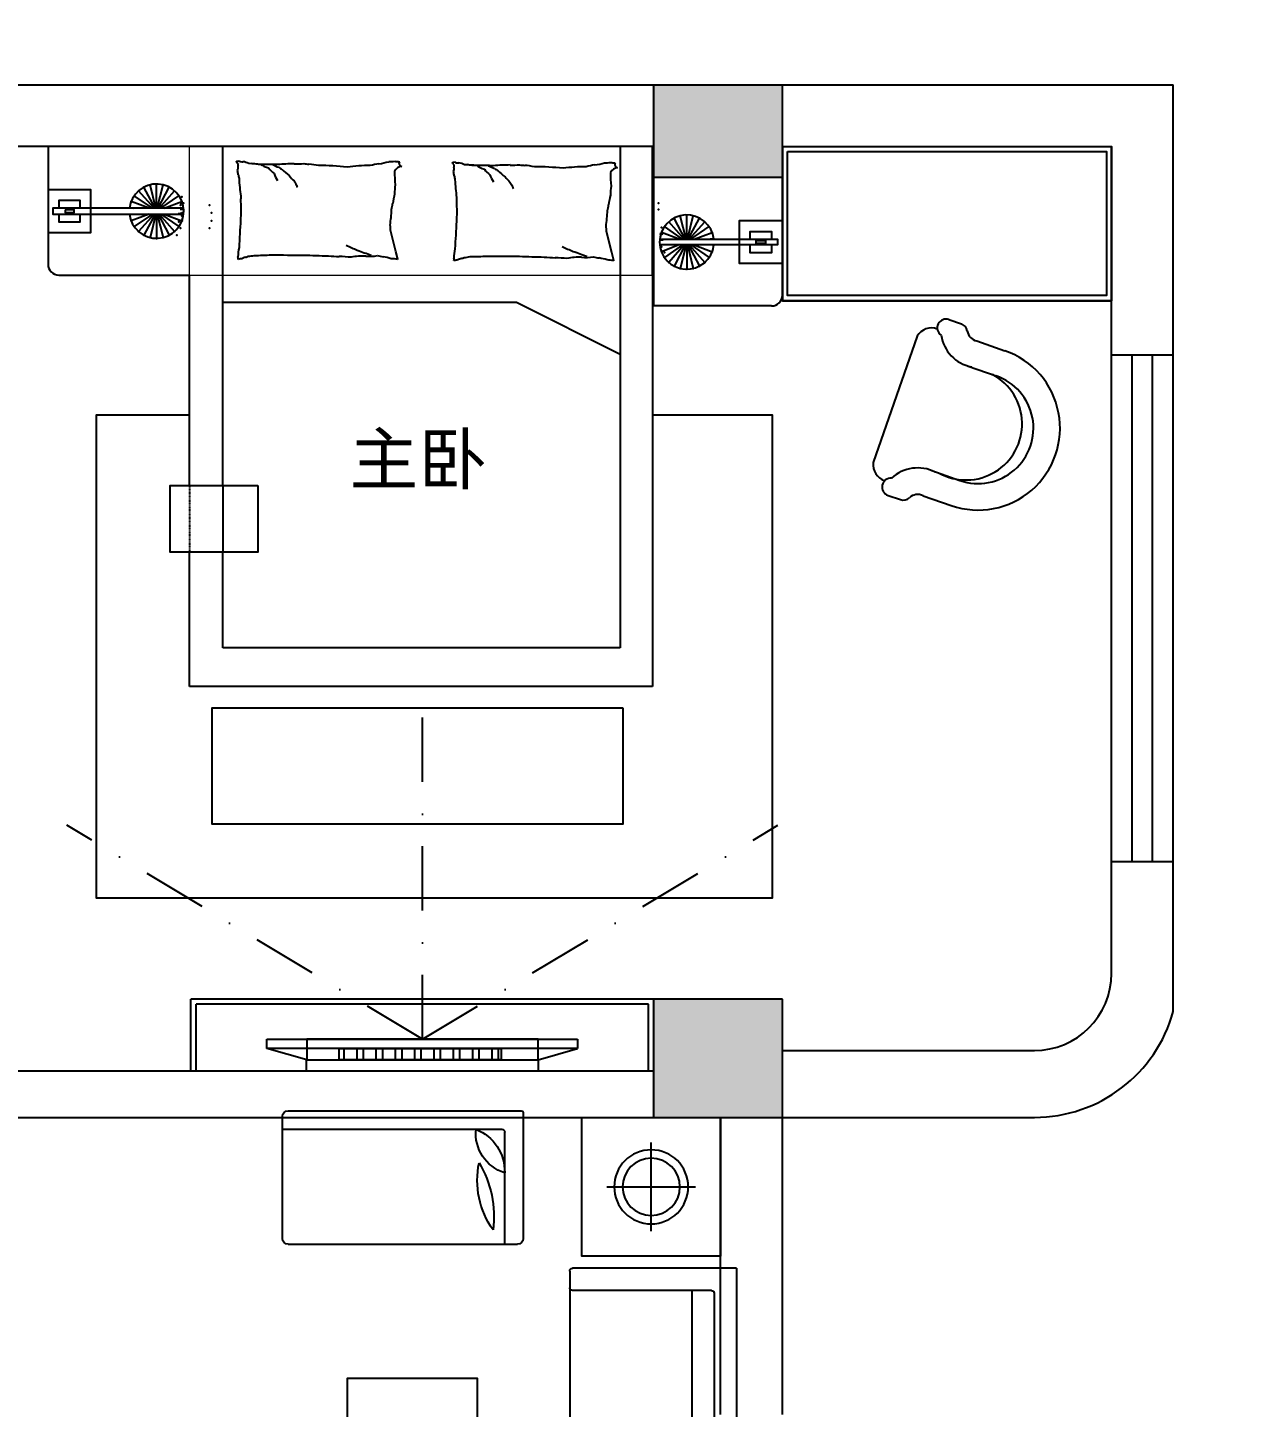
# Model space of a CAD drawing. Header units: millimetres. Extents: x 39175 to 443077, y -41362 to 75939.
# Drawn here: x 326671 to 331399, y -28699 to -23334 of the extents above; entities that cross this region are included whole.
import ezdxf
from ezdxf.enums import TextEntityAlignment as Align

# ---------------------------------------------------------------- set-up
doc = ezdxf.new("R2010")
doc.units = ezdxf.units.MM
for name, pattern in [('DASH', [0.35, 0.25, -0.1]), ('DASHDOT', [1, 0.5, -0.25, 0, -0.25]), ('HIDDEN2', [0.1875, 0.125, -0.0625])]:
    doc.linetypes.add(name, pattern=pattern)
for name, color, linetype in [('016-P平面家具', 51, 'Continuous'), ('COLUMN', 7, 'Continuous'), ('FU', 3, 'Continuous'), ('FUR', 2, 'Continuous'), ('墙体', 7, 'Continuous'), ('阿拉1', 8, 'Continuous')]:
    doc.layers.add(name, color=color, linetype=linetype)
doc.layers.add('fur家具', color=4, linetype='Continuous', lineweight=18)
doc.styles.add('ar', font='arial.ttf')
doc.styles.get("Standard").update_dxf_attribs({"font": ''})
doc.styles.get('Standard').set_extended_font_data('NSimSun')
doc.dimstyles.new('ISO-25', dxfattribs={"dimtxt": 220, "dimasz": 50, "dimexe": 50, "dimexo": 0.625, "dimtad": 2, "dimdec": 0, "dimtxsty": 'Standard', "dimblk": 'ARCHTICK', "dimcen": 2.5, "dimdle": 50, "dimclrd": 251, "dimclre": 251, "dimclrt": 51, "dimadec": 0, "dimazin": 0, "dimtfac": 1, "dimtdec": 0, "dimtix": 1, "dimtmove": 2, "dimatfit": 3, "dimfxl": 500, "dimfxlon": 1, "dimarcsym": 0})

# ---------------------------------------------------------------- blocks, each defined once
blk = doc.blocks.new('_ArchTick')
at = {"color": 0, "linetype": 'ByBlock', "const_width": 0.15}
blk.add_lwpolyline([(-0.5, -0.5), (0.5, 0.5)], dxfattribs=at)
blk = doc.blocks.new('*D256')
at = {"color": 251, "lineweight": -2, "transparency": 16777216}
for p, q in [((332182.4, -27571.3), (332732.4, -27571.3)), ((332682.4, -32381.3), (332682.4, -27521.3)), ((332182.4, -32331.3), (332732.4, -32331.3))]:
    blk.add_line(p, q, dxfattribs=at)
at = {"layer": 'Defpoints', "color": 0, "transparency": 16777216}
for p in [(329606.3, -27571.3), (332682.4, -27571.3), (329096.3, -32331.3)]:
    blk.add_point(p, dxfattribs=at)
at = {"color": 251, "lineweight": -2, "transparency": 16777216, "xscale": 50, "yscale": 50, "zscale": 50}
for p, rotation in [((332682.4, -27571.3), 90), ((332682.4, -32331.3), 270)]:
    blk.add_blockref('_ArchTick', p, dxfattribs=dict(at, rotation=rotation))
at = {"color": 51, "transparency": 16777216, "insert": (332793, -29951.3), "char_height": 220, "attachment_point": 5, "rotation": 90}
blk.add_mtext('4760', dxfattribs=at)
blk = doc.blocks.new('*D257')
at = {"color": 251, "lineweight": -2, "transparency": 16777216}
for p, q in [((332682.4, -27391.3), (332682.4, -27341.3)), ((332182.4, -27391.3), (332732.4, -27391.3)), ((332682.4, -27391.3), (332682.4, -27571.3)), ((332182.4, -27571.3), (332732.4, -27571.3)), ((332682.4, -27571.3), (332682.4, -27621.3))]:
    blk.add_line(p, q, dxfattribs=at)
at = {"layer": 'Defpoints', "color": 0, "transparency": 16777216}
for p in [(329106.3, -27391.3), (329606.3, -27571.3), (332682.4, -27571.3)]:
    blk.add_point(p, dxfattribs=at)
at = {"color": 251, "lineweight": -2, "transparency": 16777216, "xscale": 50, "yscale": 50, "zscale": 50}
for p, rotation in [((332682.4, -27391.3), 270), ((332682.4, -27571.3), 90)]:
    blk.add_blockref('_ArchTick', p, dxfattribs=dict(at, rotation=rotation))
at = {"color": 51, "transparency": 16777216, "insert": (332793, -27481.3), "char_height": 220, "attachment_point": 5, "rotation": 90}
blk.add_mtext('180', dxfattribs=at)
blk = doc.blocks.new('*D258')
at = {"color": 251, "lineweight": -2, "transparency": 16777216}
for p, q in [((332442.4, -27441.3), (332442.4, -23746.3)), ((331942.4, -23796.3), (332492.4, -23796.3)), ((331942.4, -27391.3), (332492.4, -27391.3))]:
    blk.add_line(p, q, dxfattribs=at)
at = {"layer": 'Defpoints', "color": 0, "transparency": 16777216}
for p in [(329106.3, -23796.3), (332442.4, -23796.3), (329106.3, -27391.3)]:
    blk.add_point(p, dxfattribs=at)
at = {"color": 251, "lineweight": -2, "transparency": 16777216, "xscale": 50, "yscale": 50, "zscale": 50}
for p, rotation in [((332442.4, -23796.3), 90), ((332442.4, -27391.3), 270)]:
    blk.add_blockref('_ArchTick', p, dxfattribs=dict(at, rotation=rotation))
at = {"color": 51, "transparency": 16777216, "insert": (332553, -25593.8), "char_height": 220, "attachment_point": 5, "rotation": 90}
blk.add_mtext('3595', dxfattribs=at)
blk = doc.blocks.new('*D259')
at = {"color": 251, "lineweight": -2, "transparency": 16777216}
for p, q in [((332442.4, -23556.3), (332442.4, -23506.3)), ((331942.4, -23556.3), (332492.4, -23556.3)), ((332442.4, -23796.3), (332442.4, -23556.3)), ((331942.4, -23796.3), (332492.4, -23796.3)), ((332442.4, -23796.3), (332442.4, -23846.3))]:
    blk.add_line(p, q, dxfattribs=at)
at = {"layer": 'Defpoints', "color": 0, "transparency": 16777216}
for p in [(331126.3, -23556.3), (332442.4, -23556.3), (329106.3, -23796.3)]:
    blk.add_point(p, dxfattribs=at)
at = {"color": 251, "lineweight": -2, "transparency": 16777216, "xscale": 50, "yscale": 50, "zscale": 50}
for p, rotation in [((332442.4, -23556.3), 270), ((332442.4, -23796.3), 90)]:
    blk.add_blockref('_ArchTick', p, dxfattribs=dict(at, rotation=rotation))
at = {"color": 51, "transparency": 16777216, "insert": (332553, -23676.3), "char_height": 220, "attachment_point": 5, "rotation": 90}
blk.add_mtext('240', dxfattribs=at)
blk = doc.blocks.new('*D265')
at = {"color": 251, "lineweight": -2, "transparency": 16777216}
for p, q in [((325991.3, -22429.5), (325991.3, -21879.5)), ((330886.3, -22429.5), (330886.3, -21879.5)), ((330936.3, -21929.5), (325941.3, -21929.5))]:
    blk.add_line(p, q, dxfattribs=at)
at = {"layer": 'Defpoints', "color": 0, "transparency": 16777216}
for p in [(325991.3, -21929.5), (325991.3, -23796.3), (330886.3, -23796.3)]:
    blk.add_point(p, dxfattribs=at)
at = {"color": 251, "lineweight": -2, "transparency": 16777216, "xscale": 50, "yscale": 50, "zscale": 50, "rotation": 180}
blk.add_blockref('_ArchTick', (325991.3, -21929.5), dxfattribs=at)
at = {"color": 251, "lineweight": -2, "transparency": 16777216, "xscale": 50, "yscale": 50, "zscale": 50}
blk.add_blockref('_ArchTick', (330886.3, -21929.5), dxfattribs=at)
at = {"color": 51, "transparency": 16777216, "insert": (328438.8, -21818.8), "char_height": 220, "attachment_point": 5}
blk.add_mtext('4895', dxfattribs=at)
blk = doc.blocks.new('*D266')
at = {"color": 251, "lineweight": -2, "transparency": 16777216}
for p, q in [((330886.3, -22429.5), (330886.3, -21879.5)), ((331126.3, -22429.5), (331126.3, -21879.5)), ((330886.3, -21929.5), (330836.3, -21929.5)), ((331126.3, -21929.5), (330886.3, -21929.5)), ((331126.3, -21929.5), (331176.3, -21929.5))]:
    blk.add_line(p, q, dxfattribs=at)
at = {"layer": 'Defpoints', "color": 0, "transparency": 16777216}
for p in [(330886.3, -21929.5), (331126.3, -23556.3), (330886.3, -23796.3)]:
    blk.add_point(p, dxfattribs=at)
at = {"color": 251, "lineweight": -2, "transparency": 16777216, "xscale": 50, "yscale": 50, "zscale": 50}
blk.add_blockref('_ArchTick', (330886.3, -21929.5), dxfattribs=at)
at = {"color": 251, "lineweight": -2, "transparency": 16777216, "xscale": 50, "yscale": 50, "zscale": 50, "rotation": 180}
blk.add_blockref('_ArchTick', (331126.3, -21929.5), dxfattribs=at)
at = {"color": 51, "transparency": 16777216, "insert": (331006.3, -21818.8), "char_height": 220, "attachment_point": 5}
blk.add_mtext('240', dxfattribs=at)
blk = doc.blocks.new('*D274')
at = {"color": 251, "lineweight": -2, "transparency": 16777216}
for p, q in [((332925, -33866.3), (332925, -23506.3)), ((332425, -23556.3), (332975, -23556.3)), ((332425, -33816.3), (332975, -33816.3))]:
    blk.add_line(p, q, dxfattribs=at)
at = {"layer": 'Defpoints', "color": 0, "transparency": 16777216}
for p in [(325746.3, -23556.3), (332925, -23556.3), (325746.3, -33816.3)]:
    blk.add_point(p, dxfattribs=at)
at = {"color": 251, "lineweight": -2, "transparency": 16777216, "xscale": 50, "yscale": 50, "zscale": 50}
for p, rotation in [((332925, -23556.3), 90), ((332925, -33816.3), 270)]:
    blk.add_blockref('_ArchTick', p, dxfattribs=dict(at, rotation=rotation))
at = {"color": 51, "transparency": 16777216, "insert": (333035.6, -28686.3), "char_height": 220, "attachment_point": 5, "rotation": 90}
blk.add_mtext('10260', dxfattribs=at)
blk = doc.blocks.new('*D249')
at = {"color": 251, "lineweight": -2, "transparency": 16777216}
for p, q in [((312216.3, -21939.6), (312216.3, -21389.6)), ((331126.3, -21939.6), (331126.3, -21389.6)), ((312166.3, -21439.6), (331176.3, -21439.6))]:
    blk.add_line(p, q, dxfattribs=at)
at = {"layer": 'Defpoints', "color": 0, "transparency": 16777216}
for p in [(331126.3, -21439.6), (312216.3, -23556.3), (331126.3, -23556.3)]:
    blk.add_point(p, dxfattribs=at)
at = {"color": 251, "lineweight": -2, "transparency": 16777216, "xscale": 50, "yscale": 50, "zscale": 50, "rotation": 180}
blk.add_blockref('_ArchTick', (312216.3, -21439.6), dxfattribs=at)
at = {"color": 251, "lineweight": -2, "transparency": 16777216, "xscale": 50, "yscale": 50, "zscale": 50}
blk.add_blockref('_ArchTick', (331126.3, -21439.6), dxfattribs=at)
at = {"color": 51, "transparency": 16777216, "insert": (321671.3, -21329), "char_height": 220, "attachment_point": 5}
blk.add_mtext('18910', dxfattribs=at)
blk = doc.blocks.new('serg sze')
at = {"color": 51}
for p, q in [((369700.8, 63152.9), (369150.9, 63152.9)), ((371500.8, 62652.9), (371500.8, 63152.9))]:
    blk.add_line(p, q, dxfattribs=at)
blk.add_lwpolyline([(369150.9, 62984.5), (369150.9, 62817.8), (369317.5, 62817.8), (369317.5, 62984.5)], close=True, dxfattribs=at)
blk.add_lwpolyline([(369677.6, 62912.3), (369169.5, 62912.3), (369169.5, 62890), (369677.6, 62890)], dxfattribs=at)
blk.add_arc((369572.6, 62901.1), 105.6, 186.0423, 173.9577, dxfattribs=at)
for p in [(369473.9, 62938.6), (369467.9, 62913.9), (369467.9, 62888.4), (369473.9, 62863.7), (369485.8, 62841.2), (369502.6, 62822.1), (369642.6, 62822.1), (369659.5, 62860), (369523.6, 62807.7), (369547.4, 62798.7), (369572.6, 62795.6), (369597.9, 62798.7), (369621.7, 62807.7), (369651.2, 62807.6)]:
    blk.add_point(p, dxfattribs=at)
at = {"layer": 'COLUMN', "color": 51}
for p, q in [((369150.9, 63152.9), (369150.9, 62694.6)), ((369192.5, 62652.9), (369700.8, 62652.9)), ((369700.8, 61834.7), (369700.8, 62652.9)), ((371500.8, 62652.9), (371500.8, 61052.9)), ((369700.8, 61052.9), (369700.8, 61575.4)), ((371500.8, 61052.9), (369700.8, 61052.9))]:
    blk.add_line(p, q, dxfattribs=at)
at = {"layer": 'COLUMN', "color": 250}
for p, q in [((369830.8, 61834.7), (369830.8, 63152.9)), ((371375.3, 63152.9), (371375.3, 61202.9)), ((369562.8, 62912.3), (369502.6, 62980.2)), ((369566.8, 62912.3), (369523.6, 62994.6)), ((369569.9, 62912.3), (369547.4, 63003.6)), ((369572.6, 62912.3), (369572.6, 63006.7)), ((369575.4, 62912.3), (369597.9, 63003.6)), ((369578.5, 62912.3), (369621.7, 62994.6)), ((369582.5, 62912.3), (369642.6, 62980.2)), ((369543.3, 62912.3), (369473.9, 62938.6)), ((369556.5, 62912.3), (369485.8, 62961.1)), ((369588.7, 62912.3), (369659.5, 62961.1)), ((369601.9, 62912.3), (369671.3, 62938.6)), ((369664.1, 62931.1), (369677.4, 62932.7)), ((369467.9, 62913.9), (369481.1, 62912.3)), ((369467.9, 62888.4), (369481.1, 62890)), ((369543.3, 62890), (369473.9, 62863.7)), ((369556.5, 62890), (369485.8, 62841.2)), ((369562.8, 62890), (369502.6, 62822.1)), ((369566.8, 62890), (369523.6, 62807.7)), ((369569.9, 62890), (369547.4, 62798.7)), ((369572.6, 62890), (369572.6, 62795.6)), ((369575.4, 62890), (369597.9, 62798.7)), ((369578.5, 62890), (369621.7, 62807.7)), ((369582.5, 62890), (369642.6, 62822.1)), ((369588.7, 62890), (369659.5, 62841.2)), ((369588.7, 62890), (369659.5, 62841.2)), ((369601.9, 62890), (369671.3, 62863.7)), ((369656.8, 62892.8), (369672.7, 62894.8)), ((369664.1, 62908.9), (369677.4, 62907.3)), ((369656.8, 62866.2), (369672.7, 62864.2)), ((370503.5, 62744.6), (370482.9, 62827.2)), ((371343.1, 62739.9), (371322.5, 62822.5)), ((370511, 62714.6), (370503.5, 62744.6)), ((371350.6, 62709.9), (371343.1, 62739.9)), ((369830.8, 62547.6), (370971.9, 62547.6)), ((370971.9, 62547.6), (371375.3, 62345.3)), ((369830.8, 61834.7), (369830.8, 61575.4)), ((369830.8, 61202.9), (369830.8, 61575.4)), ((371375.3, 61202.9), (369830.8, 61202.9))]:
    blk.add_line(p, q, dxfattribs=at)
for points in [[(369275.9, 62912.3), (369275.9, 62942.8), (369192.5, 62942.8), (369192.5, 62912.3)], [(369192.5, 62890), (369192.5, 62859.5), (369275.9, 62859.5), (369275.9, 62890)], [(371500.8, 62109.5), (371966.5, 62109.5), (371966.5, 60229.8), (369338.8, 60229.8), (369338.8, 62109.5), (369700.8, 62109.5)]]:
    blk.add_lwpolyline(points, dxfattribs=at)
for points in [[(369216.8, 62906.7), (369216.8, 62895.6), (369252.2, 62895.6), (369252.2, 62906.7)], [(369966.9, 61834.7), (369966.9, 61575.4), (369625.4, 61575.4), (369625.4, 61834.7)], [(371387.5, 60969.4), (369787.5, 60969.4), (369787.5, 60519.4), (371387.5, 60519.4)]]:
    blk.add_lwpolyline(points, close=True, dxfattribs=at)
for centre, radius, start, end in [((369880.7, 63096.8), 3.42, 291.7883, 340.436), ((369882.4, 63091.4), 2.32, 340.436, 101.8931), ((369882, 63120.7), 25.1, 274.3025, 291.7883), ((369888.6, 63092.2), 4.28, 201.9904, 281.8931), ((369904, 63082.3), 15.6, 158.579, 201.9904), ((369906.1, 63122.2), 28.9, 239.3487, 274.3025), ((369903.3, 63039.7), 53.9, 59.3487, 84.7408), ((369969.3, 63183.4), 99.2, 254.0648, 274.2159), ((370392.7, 63387), 304.8, 278.4372, 285.744), ((370475.4, 63254.8), 161.1, 270, 278.4372), ((370516.7, 63184), 90.4, 258.7276, 270), ((370528.4, 63087.8), 13.1, 153.4195, 258.7276), ((370720.3, 63092.1), 3.42, 291.7883, 340.436), ((370722, 63086.7), 2.32, 340.436, 101.8931), ((370721.6, 63116), 25.1, 274.3025, 291.7883), ((370745.7, 63117.5), 28.9, 239.3487, 274.3025), ((370742.9, 63035.1), 53.9, 59.3487, 84.7408), ((371232.3, 63382.3), 304.8, 278.4372, 285.744), ((371314.9, 63250.1), 161.1, 270, 278.4372), ((371356.3, 63179.4), 90.4, 258.7276, 270), ((371368, 63083.1), 13.1, 153.4195, 258.7276), ((369857.1, 63071.8), 32.8, 338.579, 8.1335), ((369647, 63008.2), 246, 8.1335, 12.1095), ((370087.1, 63069.6), 198.3, 187.6809, 192.1095), ((369903.5, 62265.8), 820.8, 84.7408, 88.0921), ((370035, 63164.6), 99.2, 233.9136, 254.0648), ((369993.7, 61588.9), 1494.3, 88.0921, 90.5757), ((370087.9, 63127.8), 99.2, 216.1766, 233.9136), ((370131.2, 63290.4), 234, 242.7604, 249.1397), ((370123.5, 63079), 99.2, 198.4397, 216.1766), ((370116.6, 62212.2), 873.2, 90.5757, 94.8018), ((370095.5, 63131.9), 76.8, 231.6114, 242.7604), ((370331.5, 63346.2), 391.6, 226.1885, 231.6114), ((370263.2, 63181.1), 225.2, 219.0349, 226.1885), ((370120.6, 63374.8), 289.7, 267.4614, 274.8018), ((370171.8, 63236.1), 152.4, 259.8101, 267.4614), ((370108.9, 62557.6), 529.3, 79.8101, 83.9133), ((370202.6, 62029.5), 1049, 83.9133, 90), ((370403.5, 62395.8), 682.7, 90, 97.5469), ((370469.2, 62845.4), 242.2, 97.5469, 105.744), ((370528.5, 63040.8), 34.2, 94.4002, 153.4195), ((370989.9, 63056.4), 491.8, 180, 186.2324), ((370728.2, 63087.5), 4.28, 201.9904, 281.8931), ((370696.7, 63067.1), 32.8, 338.579, 8.1335), ((370486.6, 63003.6), 246, 8.1335, 12.1095), ((370743.6, 63077.6), 15.6, 158.579, 201.9904), ((370926.7, 63064.9), 198.3, 187.6809, 192.1095), ((370743, 62261.1), 820.8, 84.7408, 88.0921), ((370808.9, 63178.7), 99.2, 254.0648, 274.2159), ((370874.6, 63160), 99.2, 233.9136, 254.0648), ((370833.3, 61584.3), 1494.3, 88.0921, 90.5757), ((370927.4, 63123.1), 99.2, 216.1766, 233.9136), ((370970.7, 63285.7), 234, 242.7604, 249.1397), ((370963.1, 63074.3), 99.2, 198.4397, 216.1766), ((370956.1, 62207.6), 873.2, 90.5757, 94.8018), ((370935.1, 63127.2), 76.8, 231.6114, 242.7604), ((371171.1, 63341.5), 391.6, 226.1885, 231.6114), ((371102.8, 63176.4), 225.2, 219.0349, 226.1885), ((370960.2, 63370.1), 289.7, 267.4614, 274.8018), ((371011.4, 63231.4), 152.4, 259.8101, 267.4614), ((370948.5, 62552.9), 529.3, 79.8101, 83.9133), ((371042.2, 62024.8), 1049, 83.9133, 90), ((371243.1, 62391.1), 682.7, 90, 97.5469), ((371308.8, 62840.7), 242.2, 97.5469, 105.744), ((371368.1, 63036.1), 34.2, 94.4002, 153.4195), ((371829.5, 63051.7), 491.8, 180, 186.2324), ((370804.7, 63081.6), 913.1, 183.3687, 187.6809), ((370150.7, 63042), 49.3, 208.3168, 219.0349), ((370296.7, 63089.1), 200.2, 203.0028, 208.3168), ((370702, 62968.7), 204, 170.3156, 180), ((371644.3, 63076.9), 913.1, 183.3687, 187.6809), ((370990.3, 63037.3), 49.3, 208.3168, 219.0349), ((371136.3, 63084.5), 200.2, 203.0028, 208.3168), ((371541.6, 62964), 204, 170.3156, 180), ((370578.3, 62940.2), 678.7, 178.3669, 183.3687), ((370176.7, 62974.9), 317.1, 347.8016, 351.9949), ((371360.2, 62782.3), 882, 167.8016, 170.3156), ((371417.9, 62935.5), 678.7, 178.3669, 183.3687), ((371016.3, 62970.2), 317.1, 347.8016, 351.9949), ((372199.7, 62777.6), 882, 167.8016, 170.3156), ((371264, 62827.6), 1365.2, 176.945, 178.3669), ((369828.6, 62938.5), 658.8, 351.9949, 357.3351), ((372103.6, 62822.9), 1365.2, 176.945, 178.3669), ((370668.1, 62933.8), 658.8, 351.9949, 357.3351), ((383509.4, 62032.9), 13635.6, 176.49514, 176.94504), ((370415.2, 62830.3), 67.7, 357.3351, 14.0452), ((384349, 62028.2), 13635.6, 176.49514, 176.94504), ((371254.8, 62825.6), 67.7, 357.3351, 14.0452), ((370015.8, 62089.6), 738.7, 64.6889, 66.5156), ((370209.5, 62703.8), 321.2, 170.0016, 176.4951), ((369870.4, 62717.9), 19.3, 350.0016, 16.6978), ((369889.6, 62713.2), 1.32, 16.6978, 97.1204), ((369915.3, 62629.6), 87.5, 97.1204, 106.2212), ((369939.7, 62648.2), 76.7, 106.2212, 117.2841), ((369908.1, 62766.1), 45.3, 282.869, 297.2841), ((369919.8, 62871.4), 145.9, 273.574, 282.869), ((369946.5, 63893.2), 1164, 270.2865, 273.574), ((370115.9, 68449.1), 5718.5, 269.0296, 270.2865), ((370297.6, 66089.4), 3362.2, 267.3904, 269.0296), ((370338.6, 63940.2), 1216.5, 265.3824, 267.3904), ((370215.8, 61321.9), 1404.8, 85.3824, 87.2509), ((370375, 62496.7), 230.1, 87.2509, 101.5586), ((370058.9, 62070.9), 738.7, 66.5156, 68.3423), ((370107.6, 62051.7), 738.7, 68.3423, 70.572), ((370161.8, 62032.6), 738.7, 70.572, 72.8018), ((370402.4, 62871.5), 145.9, 263.5659, 281.5586), ((370467.4, 62842.8), 119.7, 252.6136, 263.5659), ((370416.1, 62497.3), 229.7, 72.6136, 80.5159), ((370465.5, 62446.4), 270.8, 80.5159, 85.9171), ((370511, 62713.6), 0.917, 85.9171, 194.0449), ((371049.1, 62699.2), 321.2, 170.0016, 176.4951), ((370710, 62713.2), 19.3, 350.0016, 16.6978), ((370754.9, 62625), 87.5, 97.1204, 106.2212), ((370779.2, 62643.6), 76.7, 106.2212, 117.2841), ((370747.7, 62761.4), 45.3, 282.869, 297.2841), ((370759.4, 62866.7), 145.9, 273.574, 282.869), ((370786.1, 63888.5), 1164, 270.2865, 273.574), ((370955.5, 68444.5), 5718.5, 269.0296, 270.2865), ((371137.2, 66084.7), 3362.2, 267.3904, 269.0296), ((371178.1, 63935.5), 1216.5, 265.3824, 267.3904), ((371055.4, 61317.2), 1404.8, 85.3824, 87.2509), ((370855.3, 62084.9), 738.7, 64.6889, 66.5156), ((371214.6, 62492), 230.1, 87.2509, 101.5586), ((370898.5, 62066.2), 738.7, 66.5156, 68.3423), ((370947.2, 62047.1), 738.7, 68.3423, 70.572), ((371001.4, 62027.9), 738.7, 70.572, 72.8018), ((371242, 62866.8), 145.9, 263.5659, 281.5586), ((371307, 62838.1), 119.7, 252.6136, 263.5659), ((371255.7, 62492.6), 229.7, 72.6136, 80.5159), ((371305.1, 62441.7), 270.8, 80.5159, 85.9171), ((370729.2, 62708.6), 1.32, 16.6978, 97.1204), ((371350.6, 62709), 0.917, 85.9171, 194.0449)]:
    blk.add_arc(centre, radius, start, end, dxfattribs=at)
at = {"layer": 'COLUMN', "color": 51}
blk.add_arc((369192.5, 62694.6), 41.7, 180, 270, dxfattribs=at)
at = {"layer": 'FU', "color": 51, "linetype": 'HIDDEN2', "ltscale": 0.2}
for p in [(369671.3, 62957.4), (369677.4, 62932.7), (371524.2, 62932.7), (369665.4, 62924.4), (369671.3, 62882.6), (369672.7, 62894.8), (369677.4, 62907.3), (369778.8, 62924.4), (369786.1, 62894.8), (371524.2, 62907.3), (369665.4, 62834.6), (369672.7, 62864.2), (369778.8, 62834.6), (369786.1, 62864.2)]:
    blk.add_point(p, dxfattribs=at)
at = {"layer": 'FUR', "color": 51, "linetype": 'DASH', "ltscale": 0.5}
blk.add_line((369700.8, 61834.7), (369700.8, 61575.4), dxfattribs=at)
at = {"layer": 'fur家具', "color": 51}
for p, q in [((369700.8, 62652.9), (369700.8, 63152.9)), ((371500.8, 63152.9), (369700.8, 63152.9)), ((371500.8, 63152.9), (371500.8, 62652.9)), ((369700.8, 62652.9), (371500.8, 62652.9))]:
    blk.add_line(p, q, dxfattribs=at)
blk = doc.blocks.new('YTYT')
at = {"layer": '016-P平面家具'}
for p, q in [((128945.1, -21544.5), (128835.6, -21506.6)), ((129081.2, -21546.2), (129032.8, -21529.4)), ((128911.3, -21642.2), (128801.7, -21604.2)), ((128968.3, -22165.3), (129138.9, -21673.4)), ((128770.2, -22048.9), (128660.7, -22010.9)), ((128736.4, -22146.5), (128626.8, -22108.5)), ((128844.3, -22229.5), (128795.8, -22212.7))]:
    blk.add_line(p, q, dxfattribs=at)
for centre, radius, start, end in [((128731.2, -21807.5), 318.6, 70.8731, 250.8731), ((128966, -21503), 46.5, 243.2905, 313.2868), ((129021.5, -21561.9), 34.4, 70.8731, 133.2868), ((129070, -21578.7), 34.4, 266.2069, 70.8731), ((128731.2, -21807.5), 215.3, 70.8731, 250.8731), ((125843.9, -21785.2), 2991, 3.2816, 3.318), ((128966, -21503), 149.8, 243.2905, 312.7171), ((129073.8, -21665.3), 65.5, 352.9364, 71.8295), ((125843.9, -21785.2), 2818.8, 355.458, 355.5646), ((128727.1, -22192.1), 149.8, 9.029, 78.4556), ((128727.1, -22192.1), 46.5, 8.4594, 78.4556), ((128807.1, -22180.2), 34.4, 188.4594, 250.8731), ((128855.5, -22197), 34.4, 250.8731, 55.5392), ((128912.2, -22131.3), 65.5, 249.9167, 328.8097)]:
    blk.add_arc(centre, radius, start, end, dxfattribs=at)
at = {"layer": '016-P平面家具', "color": 250}
blk.add_arc((128778.1, -21823.8), 218, 61.1955, 241.8196, dxfattribs=at)
blk = doc.blocks.new('A$C3CBC0539')
at = {"color": 51}
for p, q in [((932.4, 2228.8), (1833.3, 2228.8)), ((932.4, 2184.8), (932.4, 2228.8)), ((1833.3, 2228.8), (1833.3, 2184.8)), ((932.4, 2184.8), (779.5, 2140.7)), ((1833.3, 2184.8), (932.4, 2184.8)), ((1832.4, 2184.8), (932.4, 2184.8)), ((932.4, 2184.8), (932.4, 2104.8)), ((1832.4, 2104.8), (1832.4, 2184.8)), ((1832.4, 2184.8), (1987.6, 2140.7)), ((779.5, 2140.7), (1987.6, 2140.7)), ((779.5, 2104.8), (779.5, 2140.7)), ((1987.6, 2104.8), (779.5, 2104.8)), ((932.4, 2104.8), (1832.4, 2104.8)), ((1987.6, 2140.7), (1987.6, 2104.8))]:
    blk.add_line(p, q, dxfattribs=at)
at = {"color": 250, "linetype": 'DASHDOT', "ltscale": 500}
for q in [(0, 1272.9), (1382.4, 834.9), (2764.8, 1272.9)]:
    blk.add_line((1382.4, 2104.8), q, dxfattribs=at)
at = {"layer": '阿拉1', "color": 8}
for p, q in [((1075.9, 2184.8), (1706.5, 2184.8)), ((1706.5, 2140.7), (1075.9, 2140.7))]:
    blk.add_line(p, q, dxfattribs=at)
at = {"layer": '阿拉1', "color": 250}
for p, q in [((1075.9, 2140.7), (1075.9, 2184.8)), ((1088.2, 2140.7), (1088.2, 2184.8)), ((1113.2, 2140.7), (1113.2, 2184.8)), ((1163.2, 2140.7), (1163.2, 2184.8)), ((1188.2, 2140.7), (1188.2, 2184.8)), ((1238.2, 2140.7), (1238.2, 2184.8)), ((1263.2, 2140.7), (1263.2, 2184.8)), ((1313.2, 2140.7), (1313.2, 2184.8)), ((1338.2, 2140.7), (1338.2, 2184.8)), ((1388.2, 2140.7), (1388.2, 2184.8)), ((1413.2, 2140.7), (1413.2, 2184.8)), ((1463.2, 2140.7), (1463.2, 2184.8)), ((1488.2, 2140.7), (1488.2, 2184.8)), ((1538.2, 2140.7), (1538.2, 2184.8)), ((1563.2, 2140.7), (1563.2, 2184.8)), ((1613.2, 2140.7), (1613.2, 2184.8)), ((1638.2, 2140.7), (1638.2, 2184.8)), ((1688.2, 2140.7), (1688.2, 2184.8)), ((1706.5, 2184.8), (1706.5, 2140.7))]:
    blk.add_line(p, q, dxfattribs=at)
blk = doc.blocks.new('wetg s')
at = {"color": 2}
for p, q in [((355697.1, 73252.1), (355037.1, 73252.1)), ((355107.1, 73252.1), (355107.1, 72067.1)), ((355007.1, 73222.1), (355007.1, 71962.1)), ((355727.1, 73222.1), (355727.1, 71982.1)), ((355727.1, 72052.1), (355122.1, 72052.1)), ((355017.1, 71952.1), (355697.1, 71952.1)), ((355857.6, 70800.5), (355857.6, 71685.5)), ((355872.6, 71700.5), (355962.6, 71700.5)), ((355962.6, 71700.5), (358122.6, 71700.5)), ((355977.6, 70935.5), (355977.6, 71685.5)), ((356687.6, 71040.5), (356687.6, 71700.5)), ((357397.6, 71040.5), (357397.6, 71700.5)), ((358107.6, 70935.5), (358107.6, 71685.5)), ((358212.6, 71700.5), (358122.6, 71700.5)), ((358227.6, 70815.5), (358227.6, 71685.5)), ((355417.9, 71500.6), (355417.9, 71020.6)), ((355657.9, 71260.6), (355177.9, 71260.6)), ((355992.6, 70920.5), (358092.6, 70920.5)), ((355857.6, 70800.5), (358212.6, 70800.5))]:
    blk.add_line(p, q, dxfattribs=at)
at = {"color": 251}
blk.add_line((355977.6, 71040.5), (358107.6, 71040.5), dxfattribs=at)
at = {"color": 2}
for points in [[(357750.7, 72200.5), (357750.7, 72900.5), (356450.7, 72900.5), (356450.7, 72200.5)], [(355042.9, 70885.6), (355792.9, 70885.6), (355792.9, 71635.6), (355042.9, 71635.6)]]:
    blk.add_lwpolyline(points, close=True, dxfattribs=at)
blk.add_circle((355417.9, 71260.6), 200, dxfattribs=at)
at = {"color": 251}
blk.add_circle((355417.9, 71260.6), 155.1, dxfattribs=at)
at = {"color": 2}
for centre, radius, start, end in [((355037.1, 73222.1), 30, 90, 180), ((355697.1, 73222.1), 30, 0, 90), ((355122.1, 72067.1), 15, 180, 270), ((355697.1, 71982.1), 30, 270, 0), ((355017.1, 71962.1), 10, 180, 270), ((355872.6, 71685.5), 15, 90, 180), ((355962.6, 71685.5), 15, 0, 90), ((358122.6, 71685.5), 15, 90, 180), ((358212.6, 71685.5), 15, 0, 90), ((355992.6, 70935.5), 15, 180, 270), ((358092.6, 70935.5), 15, 270, 0), ((358212.6, 70815.5), 15, 270, 0)]:
    blk.add_arc(centre, radius, start, end, dxfattribs=at)
at = {"color": 251}
for centre, radius, start, end in [((355130.4, 71986.5), 221.4, 17.24163, 96.03061), ((355335.2, 72297.5), 245.5, 201.71916, 271.55308), ((355382.5, 71736.1), 463.8, 54.76519, 101.77395), ((355578.3, 72678.9), 568.5, 239.27972, 277.25941)]:
    blk.add_arc(centre, radius, start, end, dxfattribs=at)

msp = doc.modelspace()

# ---------------------------------------------------------------- hatches: boundary and pattern name
h = msp.add_hatch(color=8)
h.dxf.hatch_style = 1
h.paths.add_polyline_path([(318586.2, -23556.3), (318076.2, -23556.3), (318076.2, -23916.3), (318406.2, -23916.3), (318586.2, -23916.3)])
h.paths.add_polyline_path([(323591.2, -23556.3), (323086.2, -23556.3), (323086.2, -23916.3), (323591.2, -23916.3)])
h.paths.add_polyline_path([(318826.2, -27141.3), (318406.2, -27141.3), (318356.2, -27141.3), (318356.2, -27571.3), (318826.2, -27571.3)])
h.paths.add_polyline_path([(323596.3, -27091.3), (323091.2, -27091.3), (323091.2, -27571.3), (323596.3, -27571.3)])
h.paths.add_polyline_path([(329601.2, -27111.3), (329101.2, -27111.3), (329101.2, -27571.3), (329601.2, -27571.3)])
h.paths.add_polyline_path([(329601.2, -23556.3), (329101.2, -23556.3), (329101.2, -23916.3), (329601.2, -23916.3)])
h.paths.add_polyline_path([(314346.3, -23556.3), (313836.3, -23556.3), (313836.3, -23916.3), (314346.3, -23916.3)])
h.paths.add_polyline_path([(314336.2, -28226.3), (313831.2, -28226.3), (313831.2, -28671.3), (314336.2, -28671.3)])

# ---------------------------------------------------------------- linework, layer by layer
for p, q in [((312216.3, -23556.3), (331126.3, -23556.3)), ((329106.3, -23916.3), (329106.3, -23556.3)), ((329606.3, -23916.3), (329606.3, -23556.3)), ((331126.3, -24606.3), (331126.3, -23556.3)), ((329106.3, -23796.3), (325991.3, -23796.3)), ((329606.3, -23796.3), (330886.3, -23796.3)), ((330886.3, -24606.3), (330886.3, -23796.3)), ((329106.3, -23916.3), (329606.3, -23916.3)), ((330886.3, -24606.3), (331126.3, -24606.3)), ((330886.3, -26576.3), (331126.3, -26576.3)), ((330886.3, -27011.3), (330886.3, -26576.3)), ((331126.3, -27159.6), (331126.3, -26576.3)), ((329106.3, -27571.3), (329106.3, -27111.3)), ((329606.3, -27111.3), (329106.3, -27111.3)), ((329606.3, -27571.3), (329606.3, -27111.3)), ((329606.3, -27311.3), (330586.3, -27311.3)), ((329106.3, -27391.3), (324586.3, -27391.3)), ((324586.3, -27571.3), (329606.3, -27571.3)), ((329366.3, -28726.3), (329366.3, -27571.3)), ((329606.3, -28726.3), (329606.3, -27571.3)), ((329606.3, -27571.3), (330586.3, -27571.3))]:
    msp.add_line(p, q)
at = {"color": 51}
for p, q in [((329606.3, -23796.3), (329606.3, -24396.3)), ((329106.3, -23916.3), (329606.3, -23916.3)), ((329606.3, -24396.3), (330886.3, -24396.3)), ((330966.3, -26576.3), (330966.3, -24606.3)), ((331046.3, -26576.3), (331046.3, -24606.3))]:
    msp.add_line(p, q, dxfattribs=at)
at = {"color": 251}
for p, q in [((330886.3, -26576.3), (330886.3, -24606.3)), ((331126.3, -26576.3), (331126.3, -24606.3))]:
    msp.add_line(p, q, dxfattribs=at)
at = {"color": 2}
msp.add_lwpolyline([(329606.3, -23796.3), (330886.3, -23796.3), (330886.3, -24396.3), (329606.3, -24396.3)], close=True, dxfattribs=at)
at = {"color": 51}
msp.add_lwpolyline([(329606.3, -24084.7), (329606.3, -24251.4), (329439.7, -24251.4), (329439.7, -24084.7)], close=True, dxfattribs=at)
msp.add_lwpolyline([(329129.6, -24157), (329587.7, -24157), (329587.7, -24179.2), (329129.6, -24179.2)], dxfattribs=at)
msp.add_arc((329234.5, -24168.1), 105.6, 6.0423, 353.9577, dxfattribs=at)
for radius, end in [(300, 0), (560, 344.6411)]:
    msp.add_arc((330586.3, -27011.3), radius, 270, end)
for p in [(329333.2, -24130.6), (329339.3, -24155.3), (329339.3, -24180.8), (329164.5, -24247.1), (329304.5, -24247.1), (329321.4, -24228), (329333.2, -24205.5), (329185.5, -24261.5), (329209.3, -24270.6), (329234.5, -24273.6), (329259.8, -24270.6), (329283.6, -24261.5)]:
    msp.add_point(p, dxfattribs=at)
at = {"layer": '016-P平面家具'}
for p, q in [((329106.3, -27111.3), (327306.3, -27111.3)), ((327306.3, -27391.3), (327306.3, -27111.3)), ((329106.3, -27391.3), (329106.3, -27111.3))]:
    msp.add_line(p, q, dxfattribs=at)
at = {"layer": '016-P平面家具', "color": 250}
for p, q in [((329086.3, -27131.3), (327326.3, -27131.3)), ((327326.3, -27391.3), (327326.3, -27131.3)), ((329086.3, -27391.3), (329086.3, -27131.3))]:
    msp.add_line(p, q, dxfattribs=at)
at = {"layer": 'COLUMN', "color": 51}
for p, q in [((329106.3, -24416.3), (329106.3, -23916.3)), ((329606.3, -23916.3), (329606.3, -24374.6)), ((329564.7, -24416.3), (329106.3, -24416.3))]:
    msp.add_line(p, q, dxfattribs=at)
at = {"layer": 'COLUMN', "color": 250}
for p, q in [((329228.7, -24157), (329185.5, -24074.6)), ((329231.8, -24157), (329209.3, -24065.6)), ((329234.5, -24157), (329234.5, -24062.5)), ((329237.3, -24157), (329259.8, -24065.6)), ((329240.4, -24157), (329283.6, -24074.6)), ((329143, -24138.1), (329129.7, -24136.5)), ((329205.2, -24157), (329135.8, -24130.6)), ((329218.4, -24157), (329147.6, -24108.1)), ((329224.7, -24157), (329164.5, -24089.1)), ((329244.4, -24157), (329304.5, -24089.1)), ((329250.6, -24157), (329321.4, -24108.1)), ((329263.8, -24157), (329333.2, -24130.6)), ((329143, -24160.3), (329129.7, -24161.9)), ((329205.2, -24179.2), (329135.8, -24205.5)), ((329218.4, -24179.2), (329147.6, -24228)), ((329218.4, -24179.2), (329147.6, -24228)), ((329224.7, -24179.2), (329164.5, -24247.1)), ((329228.7, -24179.2), (329185.5, -24261.5)), ((329231.8, -24179.2), (329209.3, -24270.6)), ((329234.5, -24179.2), (329234.5, -24273.6)), ((329237.3, -24179.2), (329259.8, -24270.6)), ((329240.4, -24179.2), (329283.6, -24261.5)), ((329244.4, -24179.2), (329304.5, -24247.1)), ((329250.6, -24179.2), (329321.4, -24228)), ((329263.8, -24179.2), (329333.2, -24205.5)), ((329339.3, -24155.3), (329326, -24157)), ((329339.3, -24180.8), (329326, -24179.2))]:
    msp.add_line(p, q, dxfattribs=at)
for points in [[(329626.3, -23816.3), (330866.3, -23816.3), (330866.3, -24376.3), (329626.3, -24376.3)], [(329540.4, -24162.5), (329540.4, -24173.6), (329505, -24173.6), (329505, -24162.5)]]:
    msp.add_lwpolyline(points, close=True, dxfattribs=at)
for points in [[(329481.3, -24157), (329481.3, -24126.4), (329564.7, -24126.4), (329564.7, -24157)], [(329564.7, -24179.2), (329564.7, -24209.7), (329481.3, -24209.7), (329481.3, -24179.2)]]:
    msp.add_lwpolyline(points, dxfattribs=at)
at = {"layer": 'COLUMN', "color": 51}
msp.add_arc((329564.7, -24374.6), 41.7, 270, 0, dxfattribs=at)
at = {"layer": 'COLUMN', "color": 250}
for p in [(329135.8, -24111.8), (329135.8, -24186.6), (329147.6, -24209.2)]:
    msp.add_point(p, dxfattribs=at)

# ---------------------------------------------------------------- block references
msp.add_blockref('serg sze', (-42399.8, -86949.2))
at = {"color": 3, "xscale": -0.7200000000000001, "yscale": 0.7200000000000001, "zscale": 0.7200000000000001, "rotation": 90}
msp.add_blockref('wetg s', (380404, 228059.6), dxfattribs=at)
at = {"layer": '016-P平面家具', "rotation": 180}
msp.add_blockref('A$C3CBC0539', (329589.2, -25162.5), dxfattribs=at)
at = {"layer": '墙体', "rotation": 180}
msp.add_blockref('YTYT', (459098.7, -46699), dxfattribs=at)

# ---------------------------------------------------------------- texts
at = {"color": 2, "style": 'ar', "flags": 8}
msp.add_attdef('主卧', text='原始结构图', height=196, dxfattribs=at).set_placement((328190.7, -25007.8), align=Align.MIDDLE)

# ---------------------------------------------------------------- dimensions: what is measured, and where the dimension line sits
for base, p1, p2, picture, middle in [((331126.3, -21439.6), (312216.3, -23556.3), (331126.3, -23556.3), '*D249', (321671.3, -21329)), ((325991.3, -21929.5), (330886.3, -23796.3), (325991.3, -23796.3), '*D265', (328438.8, -21818.8)), ((330886.3, -21929.5), (331126.3, -23556.3), (330886.3, -23796.3), '*D266', (331006.3, -21818.8))]:
    dim = msp.add_linear_dim(base=base, p1=p1, p2=p2, dimstyle='ISO-25')
    dim.commit()
    dim.dimension.update_dxf_attribs({"geometry": picture, "text_midpoint": middle})
for base, p1, p2, angle, picture, middle in [((332442.4, -23556.3), (329106.3, -23796.3), (331126.3, -23556.3), 270, '*D259', (332553, -23676.3)), ((332925, -23556.3), (325746.3, -33816.3), (325746.3, -23556.3), 90, '*D274', (333035.6, -28686.3)), ((332442.4, -23796.3), (329106.3, -27391.3), (329106.3, -23796.3), 270, '*D258', (332553, -25593.8)), ((332682.4, -27571.3), (329106.3, -27391.3), (329606.3, -27571.3), 270, '*D257', (332793, -27481.3)), ((332682.4, -27571.3), (329096.3, -32331.3), (329606.3, -27571.3), 270, '*D256', (332793, -29951.3))]:
    dim = msp.add_linear_dim(base=base, p1=p1, p2=p2, angle=angle, dimstyle='ISO-25')
    dim.commit()
    dim.dimension.update_dxf_attribs({"geometry": picture, "text_midpoint": middle})

doc.saveas('drawing.dxf')
